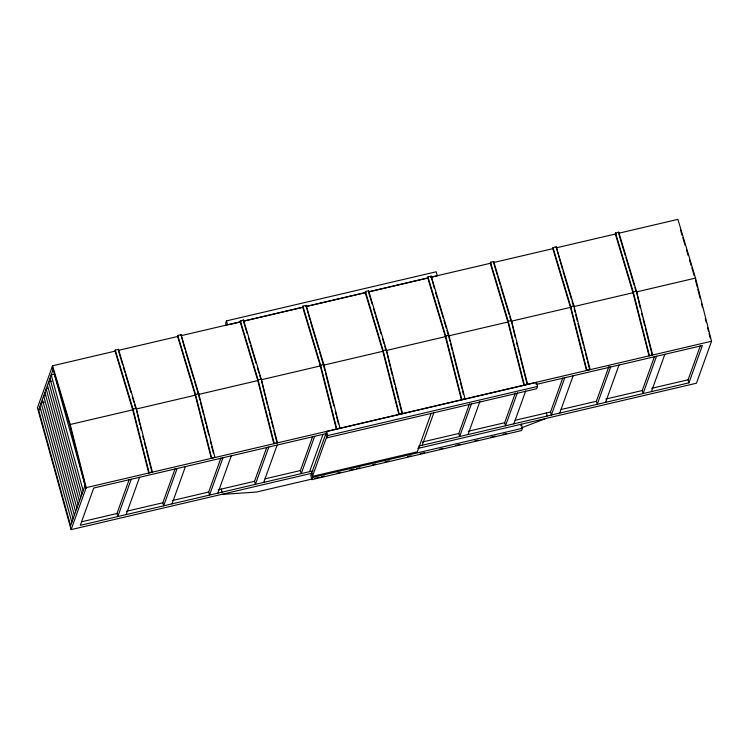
<?xml version="1.0" encoding="UTF-8"?>
<svg xmlns="http://www.w3.org/2000/svg" width="749" height="749" viewBox="0 0 749 749"><rect width="100%" height="100%" fill="white"/><g stroke="black" fill="none" stroke-linecap="round" stroke-linejoin="round"><path stroke-width="1.12" d="M115.271 350.083L115.093 351.122L132.723 409.862L148.761 473.022L152.328 471.823L136.206 408.364L118.492 349.334L115.271 350.083L132.994 409.113L149.107 472.582M118.305 350.373L118.492 349.334M177.803 335.449L177.625 336.488L195.255 395.219L211.293 458.388L214.86 457.19L198.738 393.721L181.024 334.691L177.803 335.449L195.526 394.48L211.639 457.939M181.024 334.691L184.825 349.034M240.345 320.806L240.157 321.845L257.787 380.576L273.825 443.745L277.392 442.547L261.27 379.088L243.556 320.057L240.345 320.806L258.059 379.837L274.171 443.296M243.369 321.087L243.556 320.057M302.877 306.163L302.69 307.202L320.319 365.933L336.357 429.102L339.924 427.904L323.802 364.445L306.088 305.414L302.877 306.163L320.591 365.194L336.704 428.662M306.088 305.414L309.899 319.748M365.409 291.53L365.222 292.559L382.851 351.3L398.889 414.459L402.456 413.27L386.334 349.802L368.62 290.771L365.409 291.53L383.123 350.551L399.236 414.019M368.433 291.81L368.62 290.771M427.941 276.887L427.754 277.926L445.383 336.657L461.421 399.826L464.989 398.627L448.866 335.159L431.152 276.128L427.941 276.887L445.655 335.917L461.777 399.376M431.152 276.128L434.298 288.253M490.473 262.244L490.286 263.283L507.916 322.014L523.954 385.183L527.521 383.984L511.398 320.525L493.685 261.495L490.473 262.244L508.187 321.274L524.309 384.733M493.497 262.534L493.685 261.495M553.005 247.601L552.818 248.64L570.448 307.38L586.486 370.54L590.053 369.341L573.931 305.882L556.217 246.852L553.005 247.601L570.719 306.631L586.841 370.1M562.359 268.947L556.217 246.852M615.538 232.967L615.35 234.006L632.98 292.737L649.018 355.906L652.585 354.708L636.463 291.239L618.749 232.209L615.538 232.967L633.251 291.998L649.374 355.457M618.562 233.248L618.749 232.209M115.206 351.112L52.561 365.784L37.45 407.756L71.108 529.627L312.146 473.19M53.123 369.594L69.872 425.376L85.105 485.371L70.584 525.704L38.611 409.928L53.123 369.594L52.28 366.551M71.108 529.627L86.219 487.646L70.191 424.496L52.561 365.784M132.723 409.862L132.994 409.113L136.206 408.364L139.951 424.898M131.244 479.248L117.808 516.557L116.966 513.505L129.212 479.491M126.15 514.6L139.576 477.291M195.255 395.219L195.526 394.48L198.738 393.721L198.466 394.461L194.478 381.166M430.525 277.43L437.332 275.838L436.208 271.775L226.479 320.881L225.664 323.137L226.226 325.169M177.101 468.509L163.666 505.818L162.823 502.776L175.069 468.752M172.008 503.871L185.434 466.552M222.959 457.77L209.523 495.08L208.681 492.037L220.927 458.014M257.787 380.576L258.059 379.837L261.27 379.088L265.015 395.612M217.865 493.132L231.291 455.823M268.816 447.041L255.381 484.35L254.538 481.298L266.784 447.284M263.723 482.393L277.149 445.084M320.319 365.933L320.591 365.194L323.802 364.445L323.54 365.184L319.542 351.89M314.674 436.302L301.238 473.611L300.396 470.559L312.642 436.545M309.58 471.655L323.006 434.345M325.852 433.755L326.976 437.819L536.715 388.712L537.529 386.456L536.406 382.393L326.667 431.499L310.798 475.568L311.921 479.632L521.66 430.535L522.465 428.278L521.351 424.215L520.808 425.713M326.695 436.798L312.455 476.364L417.324 451.816L431.171 413.345M311.921 479.632L312.736 477.375L311.612 473.321M326.976 437.819L327.79 435.562L326.667 431.499M382.851 351.3L383.123 350.551L386.334 349.802L390.079 366.336M445.383 336.657L445.655 335.917L448.866 335.159L448.604 335.908L446.938 330.365M422.136 445.309L433.989 412.381M471.505 403.599L459.652 436.517L458.809 433.474L469.483 403.842M507.916 322.014L508.187 321.274L511.398 320.525L515.143 337.059M467.994 434.57L479.847 401.651M517.362 392.869L505.509 425.788L504.667 422.736L515.34 393.113M513.851 423.831L525.704 390.912M535.863 383.9L536.406 382.393M570.448 307.38L570.719 306.631L573.931 305.882L573.668 306.622L632.868 292.765M564.802 377.739L551.367 415.049L550.524 412.006L562.771 377.983M559.709 413.102L573.135 375.783M632.98 292.737L633.251 291.998L636.463 291.239L640.208 307.773M610.66 367.001L597.225 404.31L596.382 401.267L609.031 366.149M605.567 402.363L618.992 365.053M656.517 356.271L643.082 393.581L642.239 390.529L654.486 356.515M651.424 391.624L664.85 354.314M418.719 446.104L688.94 382.842L688.097 379.79L700.343 345.776M688.94 382.842L702.375 345.532L536.378 384.396M618.655 233.248L677.892 219.373L695.521 278.094L711.55 341.244L696.439 383.216L417.886 448.436M152.328 471.823L151.972 472.273L146.532 450.842M277.392 442.547L277.036 442.987L273.891 430.581M402.456 413.27L402.11 413.71L398.955 401.305M527.521 383.984L527.174 384.434L520.302 357.357M590.053 369.341L589.706 369.791L587.703 361.898M652.585 354.708L652.239 355.148L645.366 328.081M521.613 427.773L546.358 418.354M118.623 350.317L177.85 336.441M181.267 335.646L240.504 321.78M243.921 320.975L303.148 307.109M305.423 306.575L365.793 292.447M369.21 291.642L428.437 277.776M430.722 277.242L491.091 263.114M493.366 262.581L552.593 248.715M556.011 247.91L616.38 233.782M228.726 324.673L241.197 321.761M244.605 320.965L302.418 307.427M305.826 306.631L365.905 292.559M369.313 291.764L428.259 277.963M51.803 381.213L48.685 381.943L80.658 497.72M48.245 388.45L46.166 388.937L78.139 504.714M45.726 395.444L43.648 395.931L75.621 511.707M44.247 402.194L41.129 402.934L73.102 518.711M38.611 409.928L40.689 409.441M70.191 424.496L132.835 409.834M136.252 409.029L195.48 395.163M198.897 394.367L258.133 380.501M261.551 379.696L320.778 365.83M324.195 365.035L383.422 351.159M385.698 350.626L446.067 336.498M448.351 335.964L508.721 321.827M510.996 321.293L571.365 307.165M636.285 291.96L695.521 278.094M86.219 487.646L711.55 341.244M326.424 433.549L93.719 488.03L80.293 525.339L312.988 470.859M327.79 435.562L537.529 386.456M81.725 521.763L116.966 513.505M126.441 511.286L162.823 502.776M172.298 500.557L208.681 492.037M218.062 489.837L254.538 481.298M265.155 478.817L300.396 470.559M422.427 441.994L458.809 433.474M468.284 431.255L504.667 422.736M515.228 420.264L550.524 412.006M561.141 409.516L596.382 401.267M605.857 399.048L642.239 390.529M651.714 388.31L688.097 379.79M312.736 477.375L522.465 428.278M312.136 479.014L256.42 492.056L221.189 494.49M314.402 478.489L318.952 477.422M321.227 476.888L324.635 476.092M337.144 473.162L340.552 472.366M349.652 470.232L354.202 469.164M356.477 468.64L359.885 467.835M372.393 464.914L375.801 464.108M384.902 461.983L389.443 460.916M407.634 456.656L411.051 455.86M420.142 453.725L424.692 452.668M439.476 449.203L442.884 448.408M455.392 445.477L459.933 444.41M474.716 440.955L478.124 440.15M490.632 437.229L495.183 436.161M503.141 434.298L506.549 433.502M680.457 229.887L682.133 235.467M682.807 237.695L685.148 245.503M686.487 249.969L688.162 255.549M689.501 260.015L691.177 265.586M691.851 267.824L694.192 275.632M618.899 234.362L625.218 255.409M625.883 257.628L634.206 285.332M634.871 287.55L635.864 290.874M563.023 271.166L571.337 298.87M572.002 301.079L573.668 306.622M493.834 263.639L497.158 274.724M497.823 276.933L500.154 284.695M500.819 286.914L509.133 314.617M509.807 316.827L510.799 320.16M435.628 292.681L437.285 298.224M437.95 300.443L443.277 318.175M443.942 320.394L446.273 328.146M368.77 292.915L372.094 304M373.423 308.429L375.09 313.971M375.755 316.19L381.082 333.923M382.411 338.351L384.068 343.894M384.733 346.113L385.735 349.437M310.563 321.967L318.877 349.671M243.706 322.201L247.03 333.277M248.359 337.715L250.026 343.257M250.69 345.467L256.008 363.199M257.347 367.637L259.004 373.18M259.669 375.389L260.671 378.713M185.499 351.244L193.813 378.947M118.642 351.478L122.63 364.782M123.295 366.991L124.961 372.534M125.626 374.753L130.944 392.485M132.273 396.914L133.94 402.456M134.605 404.675L135.606 407.999M546.358 412.98L547.201 416.023M226.479 320.881L227.593 324.944M221.189 489.106L222.032 492.159M85.948 488.423L54.321 374.219L51.204 374.949L83.176 490.726M49.94 378.442L81.922 494.218M47.421 385.445L79.403 501.221M44.903 392.439L76.885 508.215M42.384 399.432L74.366 515.209M39.866 406.426L71.848 522.203M695.484 280.107L697.207 286.904M697.787 289.161L700.081 298.224M701.523 303.879L702.384 307.277M705.258 318.597L706.12 321.995M707.562 327.65L708.423 331.049M708.994 333.314L710.146 337.836M641.64 313.419L642.502 316.799M643.073 319.055L644.786 325.824M574.24 308.878L575.101 312.267M575.672 314.524L577.385 321.284M577.966 323.54L583.405 344.971M583.977 347.227L584.838 350.616M585.409 352.873L587.122 359.642M516.576 342.696L517.437 346.075M518.008 348.332L519.722 355.101M448.885 337.031L450.037 341.544M450.608 343.8L452.321 350.569M452.892 352.826L459.774 379.893M460.345 382.149L462.058 388.918M462.629 391.175L463.491 394.554M390.65 368.592L392.373 375.361M392.944 377.618L394.657 384.387M395.229 386.643L398.384 399.048M323.821 366.308L324.963 370.821M325.543 373.077L333.848 405.789M335.28 411.435L336.132 414.815M336.713 417.071L338.426 423.84M265.586 397.869L267.299 404.638M267.88 406.894L268.732 410.283M269.312 412.54L271.026 419.3M271.597 421.556L273.319 428.325M198.757 395.594L199.899 400.106M200.479 402.363L203.625 414.768M204.196 417.024L205.919 423.794M206.49 426.05L208.784 435.075M210.216 440.712L211.068 444.091M211.639 446.348L213.362 453.117M140.522 427.155L141.383 430.535M142.806 436.18L143.668 439.56M144.239 441.816L145.961 448.585"/></g></svg>
